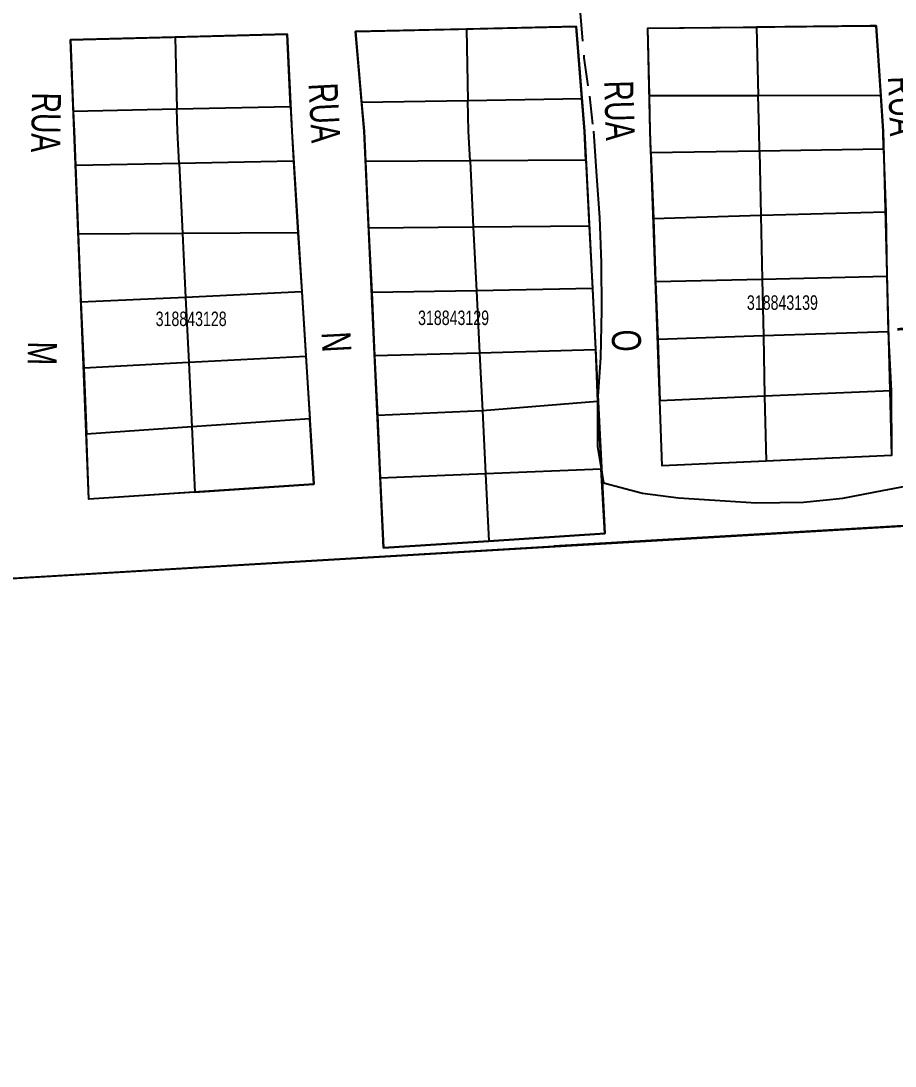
# Model space of a CAD drawing. Extents: x 204834 to 208707, y 4853033 to 4855981.
# Drawn here: x 205904.5 to 206025, y 4854742.3 to 4854886.4 of the extents above; entities that cross this region are included whole.
import ezdxf
from ezdxf.enums import TextEntityAlignment as Align

# ---------------------------------------------------------------- set-up
doc = ezdxf.new("R2010")
doc.units = 0
doc.header["$LTSCALE"] = 1.5
doc.header["$MEASUREMENT"] = 0
doc.linetypes.add('TRACO_15', pattern=[3, 2, -1])
for name, color, linetype in [('CD-MALHA-LOTES', 40, 'CONTINUOUS'), ('CD_TXT_QUADRA', 7, 'CONTINUOUS'), ('RU-QUADRAS', 6, 'CONTINUOUS'), ('SV-CAMINHO-TRILHA', 20, 'CONTINUOUS'), ('SV-TXT-RUA-PAV-S-GUIA-C-GUIA', 7, 'CONTINUOUS')]:
    doc.layers.add(name, color=color, linetype=linetype)
doc.styles.add('ARIAL', font='ARIAL.TTF')

msp = doc.modelspace()

# ---------------------------------------------------------------- linework, layer by layer
at = {"layer": 'CD-MALHA-LOTES', "linetype": 'Continuous'}
for p in [(206043.64, 4854817.82), (205796.08, 4854803.23)]:
    msp.add_line(p, (205978, 4854813.95), dxfattribs=at)
at = {"layer": 'CD-MALHA-LOTES'}
for points in [[(205981.84, 4854875.66), (205981.06, 4854885.59), (205965.92, 4854885.24)], [(205991.16, 4854876.07), (205990.95, 4854885.34), (206005.94, 4854885.51)], [(206023.06, 4854876.13), (206022.41, 4854885.7), (206021.62, 4854885.69), (206005.94, 4854885.51)], [(206005.94, 4854885.51), (206006.17, 4854876.1)], [(205925.77, 4854884.14), (205911.35, 4854883.77), (205911.73, 4854873.93)], [(205941.68, 4854874.55), (205941.21, 4854884.53), (205925.77, 4854884.14)], [(205925.77, 4854884.14), (205926.02, 4854874.22)], [(205965.92, 4854885.24), (205950.64, 4854884.89), (205951.48, 4854875.16)], [(205965.92, 4854885.24), (205966.13, 4854875.4)], [(205966.13, 4854875.4), (205981.84, 4854875.66)], [(205982.39, 4854867.18), (205982.19, 4854871.17), (205981.84, 4854875.66)], [(205991.16, 4854876.07), (206006.17, 4854876.1)], [(205991.38, 4854868.19), (205991.27, 4854871.17), (205991.16, 4854876.07)], [(206006.17, 4854876.1), (206023.06, 4854876.13)], [(206006.35, 4854868.42), (206006.29, 4854871.17), (206006.17, 4854876.1)], [(206023.46, 4854868.68), (206023.39, 4854871.17), (206023.06, 4854876.13)], [(205911.73, 4854873.93), (205926.02, 4854874.22)], [(205926.02, 4854874.22), (205941.68, 4854874.55)], [(205926.32, 4854866.71), (205926.1, 4854871.17), (205926.02, 4854874.22)], [(205941.68, 4854874.55), (205941.84, 4854871.17), (205942.1, 4854867.01)], [(205951.48, 4854875.16), (205966.13, 4854875.4)], [(205951.48, 4854875.16), (205951.82, 4854871.17), (205952.02, 4854866.99)], [(205966.43, 4854867.08), (205966.22, 4854871.17), (205966.13, 4854875.4)], [(205911.73, 4854873.93), (205911.83, 4854871.17), (205912.02, 4854866.45)], [(206006.35, 4854868.42), (205991.38, 4854868.19)], [(206023.46, 4854868.68), (206006.35, 4854868.42)], [(206006.35, 4854868.42), (206006.53, 4854859.53)], [(206023.46, 4854868.68), (206023.74, 4854860.02)], [(205942.1, 4854867.01), (205926.32, 4854866.71)], [(205942.1, 4854867.01), (205942.71, 4854857.17)], [(205966.43, 4854867.08), (205952.02, 4854866.99)], [(205952.02, 4854866.99), (205952.45, 4854857.81)], [(205982.39, 4854867.18), (205966.43, 4854867.08)], [(205966.43, 4854867.08), (205966.88, 4854857.94)], [(205982.39, 4854867.18), (205982.86, 4854858.07)], [(205991.38, 4854868.19), (205991.71, 4854859.1)], [(205926.32, 4854866.71), (205912.02, 4854866.45)], [(205912.02, 4854866.45), (205912.41, 4854856.98)], [(205926.32, 4854866.71), (205926.78, 4854857.07)], [(206023.74, 4854860.02), (206006.53, 4854859.53)], [(206023.74, 4854860.02), (206023.91, 4854851.12)], [(206006.53, 4854859.53), (205991.71, 4854859.1)], [(205991.71, 4854859.1), (205992.02, 4854850.42)], [(206006.53, 4854859.53), (206006.71, 4854850.74)], [(205926.78, 4854857.07), (205912.41, 4854856.98)], [(205912.41, 4854856.98), (205912.79, 4854847.59)], [(205942.71, 4854857.17), (205926.78, 4854857.07)], [(205926.78, 4854857.07), (205927.21, 4854848.26)], [(205942.71, 4854857.17), (205943.22, 4854849)], [(205966.88, 4854857.94), (205952.45, 4854857.81)], [(205952.45, 4854857.81), (205952.87, 4854848.91)], [(205982.86, 4854858.07), (205966.88, 4854857.94)], [(205966.88, 4854857.94), (205967.32, 4854849.17)], [(205982.86, 4854858.07), (205983.3, 4854849.46)], [(206023.91, 4854851.12), (206006.71, 4854850.74)], [(206023.91, 4854851.12), (206024.1, 4854843.49)], [(206006.71, 4854850.74), (205992.02, 4854850.42)], [(205992.02, 4854850.42), (205992.31, 4854842.47)], [(206006.71, 4854850.74), (206006.88, 4854842.94)], [(205927.21, 4854848.26), (205912.79, 4854847.59)], [(205943.22, 4854849), (205927.21, 4854848.26)], [(205927.21, 4854848.26), (205927.64, 4854839.26)], [(205943.22, 4854849), (205943.78, 4854840.09)], [(205967.32, 4854849.17), (205952.87, 4854848.91)], [(205952.87, 4854848.91), (205953.27, 4854840.2)], [(205983.3, 4854849.46), (205967.32, 4854849.17)], [(205967.32, 4854849.17), (205967.75, 4854840.58)], [(205983.3, 4854849.46), (205983.73, 4854841.01)], [(205912.79, 4854847.59), (205913.16, 4854838.51)], [(206006.88, 4854842.94), (205992.31, 4854842.47)], [(205992.31, 4854842.47), (205992.61, 4854834.01)], [(206024.1, 4854843.49), (206006.88, 4854842.94)], [(206006.88, 4854842.94), (206007.05, 4854834.63)], [(206024.1, 4854843.49), (206024.51, 4854835.38)], [(205983.73, 4854841.01), (205967.75, 4854840.58)], [(205983.73, 4854841.01), (205984.02, 4854833.91)], [(205943.78, 4854840.09), (205927.64, 4854839.26)], [(205943.78, 4854840.09), (205944.32, 4854831.52)], [(205967.75, 4854840.58), (205953.27, 4854840.2)], [(205953.27, 4854840.2), (205953.66, 4854831.99)], [(205967.75, 4854840.58), (205968.14, 4854832.63)], [(205927.64, 4854839.26), (205913.16, 4854838.51)], [(205913.16, 4854838.51), (205913.53, 4854829.39)], [(205927.64, 4854839.26), (205928.07, 4854830.4)], [(206024.51, 4854835.38), (206007.05, 4854834.63)], [(206024.51, 4854835.38), (206024.54, 4854826.47), (206007.24, 4854825.69)], [(205984.02, 4854833.91), (205968.14, 4854832.63)], [(205984.02, 4854833.91), (205984.52, 4854824.59)], [(206007.05, 4854834.63), (205992.61, 4854834.01)], [(206007.24, 4854825.69), (205992.94, 4854825.05), (205992.61, 4854834.01)], [(206007.05, 4854834.63), (206007.24, 4854825.69)], [(205968.14, 4854832.63), (205953.66, 4854831.99)], [(205968.14, 4854832.63), (205968.58, 4854823.94)], [(205944.32, 4854831.52), (205928.07, 4854830.4)], [(205928.5, 4854821.42), (205944.89, 4854822.49), (205944.32, 4854831.52)], [(205953.66, 4854831.99), (205954.06, 4854823.34)], [(205928.07, 4854830.4), (205913.53, 4854829.39)], [(205928.5, 4854821.42), (205913.89, 4854820.46), (205913.53, 4854829.39)], [(205928.07, 4854830.4), (205928.5, 4854821.42)], [(205968.58, 4854823.94), (205954.06, 4854823.34)], [(205984.52, 4854824.59), (205968.58, 4854823.94)], [(205968.58, 4854823.94), (205969.04, 4854814.67)], [(205969.04, 4854814.67), (205985.03, 4854815.7), (205984.52, 4854824.59)], [(205954.06, 4854823.34), (205954.51, 4854813.74), (205969.04, 4854814.67)]]:
    msp.add_lwpolyline(points, dxfattribs=at)
at = {"layer": 'RU-QUADRAS', "linetype": 'Continuous'}
for points in [[(205950.64, 4854884.89), (205981.06, 4854885.59), (205982.19, 4854871.17), (205985.03, 4854815.7), (205969.04, 4854814.67), (205954.51, 4854813.74), (205951.82, 4854871.17), (205950.64, 4854884.89)], [(205990.95, 4854885.34), (206021.62, 4854885.69), (206022.41, 4854885.7), (206023.39, 4854871.17), (206024.54, 4854826.47), (205992.94, 4854825.05), (205991.27, 4854871.17), (205990.95, 4854885.34)], [(205911.35, 4854883.77), (205941.21, 4854884.53), (205941.84, 4854871.17), (205944.89, 4854822.49), (205913.89, 4854820.46), (205911.83, 4854871.17), (205911.35, 4854883.77)]]:
    msp.add_lwpolyline(points, close=True, dxfattribs=at)
msp.add_lwpolyline([(205346.53, 4854246.15), (205280.22, 4854363.61, 0.007344), (205177.7, 4854509.57), (205175.67, 4854533.79), (205408.99, 4854550.53), (205400.61, 4854652.83), (205094.55, 4854628.75), (205081.29, 4854649.58), (205069.84, 4854648.26), (205059.8, 4854662.58), (205322.79, 4854693.02), (205386.4, 4854699.58), (205386.47, 4854696.6), (205391.55, 4854697.28), (205391.22, 4854776.14), (205796.08, 4854803.23), (206032.08, 4854817.08)], format="xyb", dxfattribs=at)
at = {"layer": 'SV-CAMINHO-TRILHA', "linetype": 'TRACO_15', "ltscale": 1.3}
msp.add_lwpolyline([(205981.62, 4854887.46), (205982.13, 4854881.28), (205982.88, 4854876), (205983.44, 4854871.17)], dxfattribs=at)
at = {"layer": 'SV-CAMINHO-TRILHA'}
msp.add_lwpolyline([(205983.44, 4854871.17), (205983.52, 4854870.46), (205983.87, 4854864.98), (205984.26, 4854859.28), (205984.52, 4854853.03), (205984.55, 4854846.5), (205984.4, 4854839.98), (205984.02, 4854833.91), (205984, 4854827.71), (205984.83, 4854822.7), (205990.2, 4854821.29), (205995.17, 4854820.64), (206000.18, 4854820.32), (206005.88, 4854819.96), (206012.43, 4854820.03), (206017.83, 4854820.6), (206023.29, 4854821.65), (206029.66, 4854822.82), (206035.12, 4854823.42), (206041.27, 4854823.62), (206046.69, 4854823.62), (206049.74, 4854823.55)], dxfattribs=at)

# ---------------------------------------------------------------- texts
at = {"layer": 'CD_TXT_QUADRA', "linetype": 'Continuous', "style": 'ARIAL', "width": 0.7}
for s, p in [('318843139', (206009.5, 4854847.54)), ('318843128', (205927.98, 4854845.3)), ('318843129', (205964.16, 4854845.44))]:
    msp.add_text(s, height=2, dxfattribs=at).set_placement(p, align=Align.MIDDLE)
at = {"layer": 'SV-TXT-RUA-PAV-S-GUIA-C-GUIA', "style": 'ARIAL', "width": 0.7}
for s, rotation, p in [('RUA                        P', 272.1086, (206024.05, 4854878.68)), ('RUA                        N', 272.9788, (205944.15, 4854877.71)), ('RUA                        O', 271.7209, (205984.92, 4854878.08)), ('RUA                        M', 269.0441, (205906.05, 4854876.53))]:
    msp.add_text(s, height=4, rotation=rotation, dxfattribs=at).set_placement(p)

doc.saveas('drawing.dxf')
